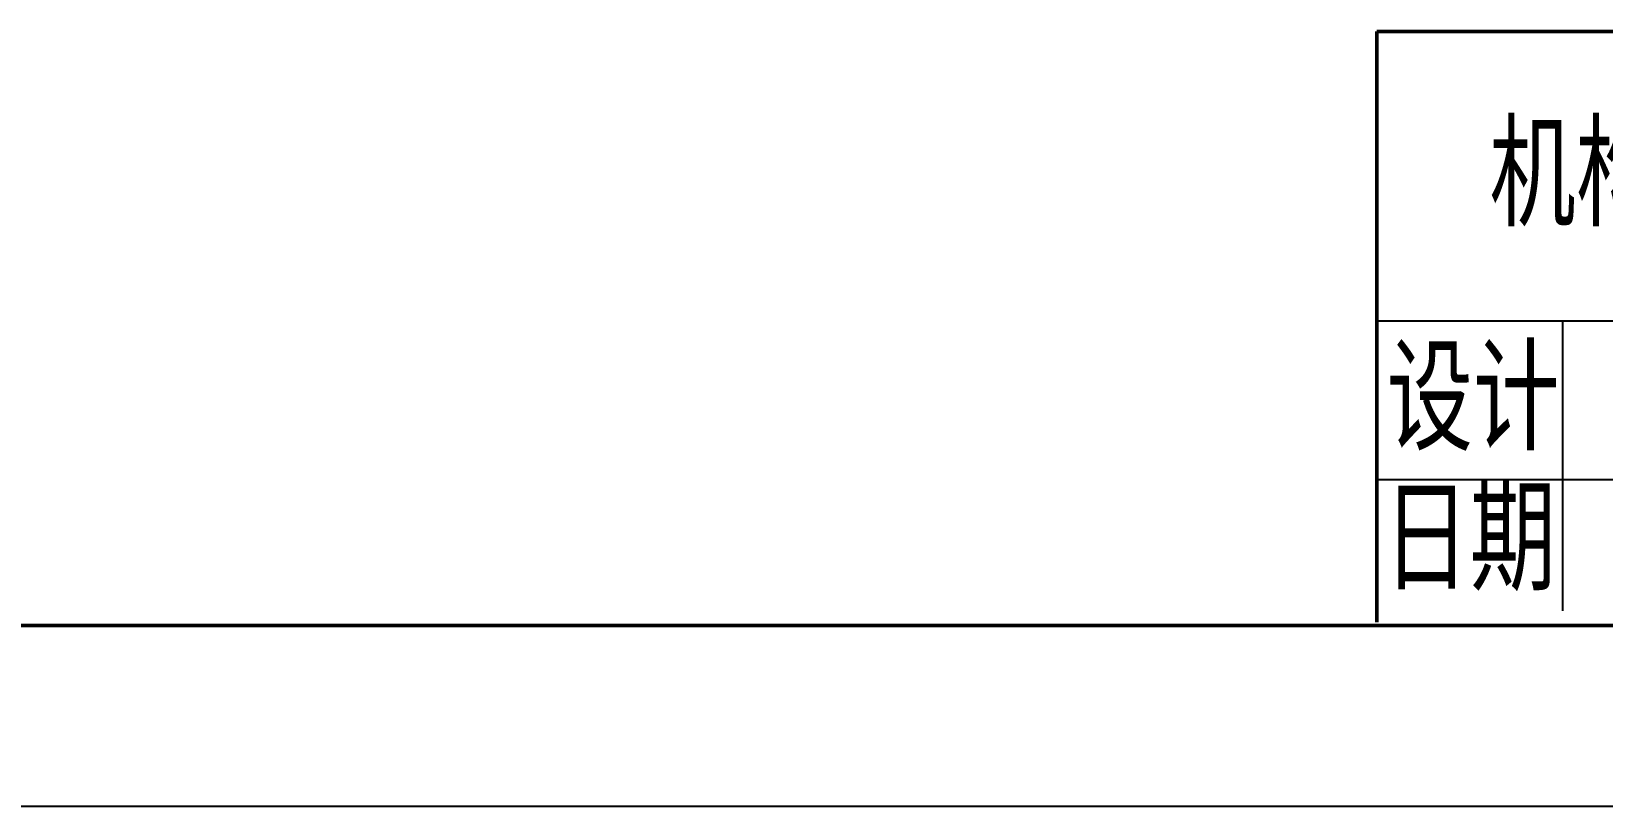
# Model space of a CAD drawing. Header units: millimetres. Extents: x -1795330 to -1787343, y -899964 to -866814.
# Drawn here: x -1787579.2 to -1787492.4, y -899964.1 to -899921.3 of the extents above; entities that cross this region are included whole.
import ezdxf

# ---------------------------------------------------------------- set-up
doc = ezdxf.new("R2010")
doc.units = ezdxf.units.MM
doc.layers.add('粗实线', color=7, linetype='Continuous', lineweight=50)
doc.layers.add('细实线', color=7, linetype='Continuous', lineweight=25)
doc.styles.add('汉字', font='simfang.ttf', dxfattribs={"width": 0.7, "height": 5})

msp = doc.modelspace()

# ---------------------------------------------------------------- linework, layer by layer
at = {"layer": '粗实线', "color": 18, "true_color": 0x000000}
msp.add_line((-1787504.868, -899921.259), (-1787352.902, -899921.259), dxfattribs=at)
at = {"layer": '粗实线'}
for p, q in [((-1787504.868, -899921.259), (-1787504.868, -899953.886)), ((-1787352.902, -899954.069), (-1787752.902, -899954.069))]:
    msp.add_line(p, q, dxfattribs=at)
at = {"layer": '细实线'}
for p, q in [((-1787468.567, -899937.259), (-1787504.868, -899937.259)), ((-1787494.612, -899937.259), (-1787494.612, -899953.259)), ((-1787468.567, -899946.02), (-1787504.868, -899946.02)), ((-1787342.902, -899964.069), (-1787762.902, -899964.069))]:
    msp.add_line(p, q, dxfattribs=at)

# ---------------------------------------------------------------- texts
at = {"layer": '细实线', "char_height": 5, "attachment_point": 5, "style": '汉字'}
for s, width, insert in [('机构轴测图', 34.05891, (-1787486.718, -899929.259)), ('设计', 9.88052, (-1787499.552, -899941.639)), ('日期', 10.25621, (-1787499.74, -899949.392))]:
    msp.add_mtext_dynamic_manual_height_columns(s, width=width, gutter_width=25, heights=[0], dxfattribs=dict(at, insert=insert))

doc.saveas('drawing.dxf')
